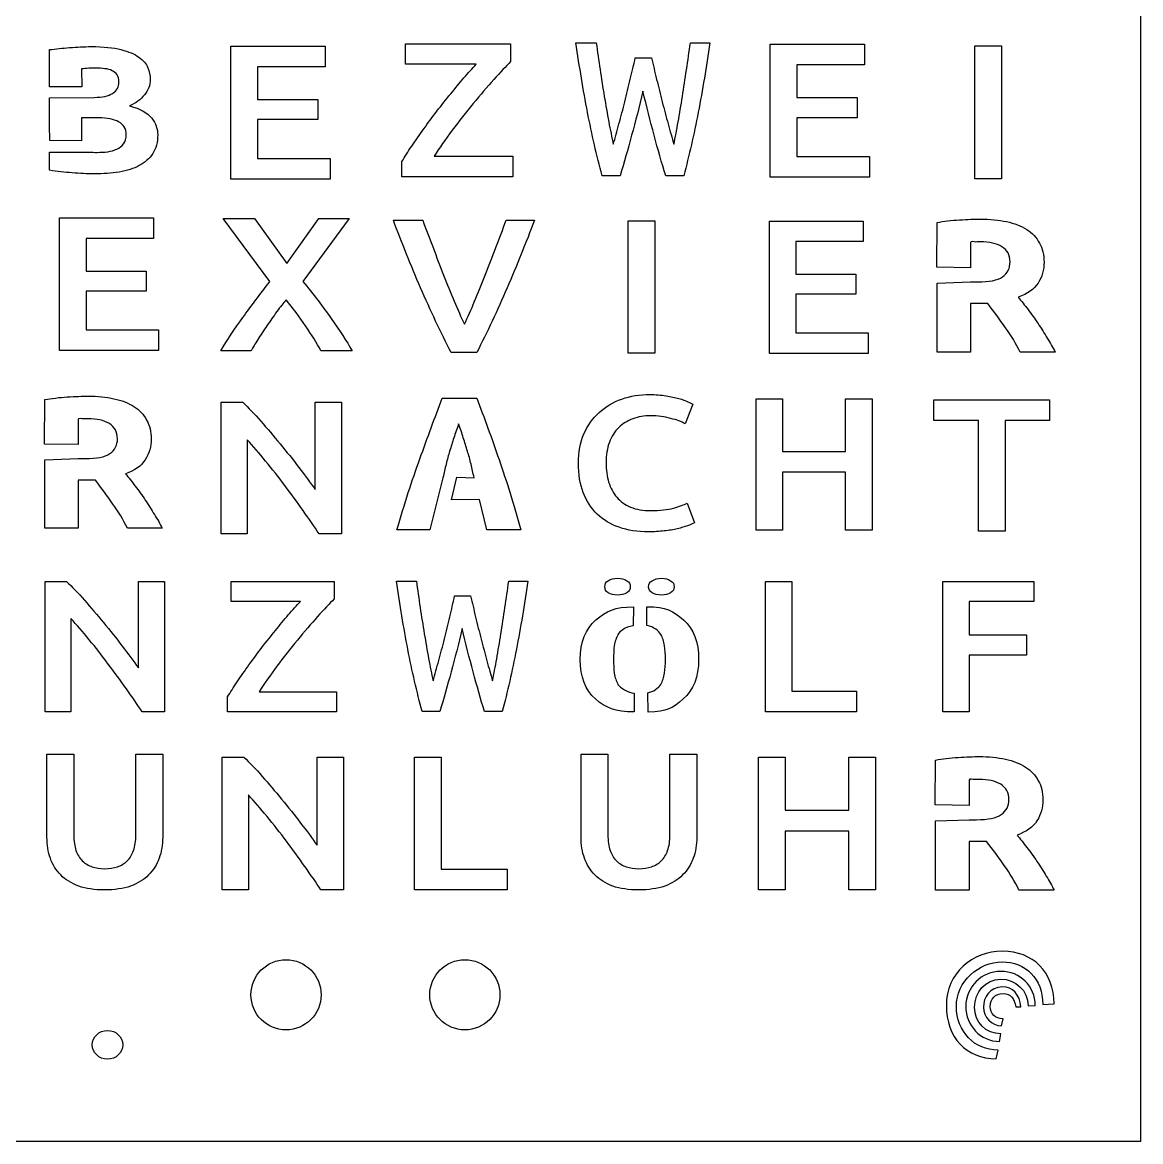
# Model space of a CAD drawing. Extents: x 0 to 384, y 0 to 384.
# Drawn here: x 176.4 to 384.2, y 0 to 207.9 of the extents above; entities that cross this region are included whole.
import ezdxf

# ---------------------------------------------------------------- set-up
doc = ezdxf.new("R2010")
doc.units = 0
doc.layers.add('Ebene_1', color=7, linetype='CONTINUOUS')

msp = doc.modelspace()

# ---------------------------------------------------------------- linework, layer by layer
at = {"layer": 'Ebene_1', "color": 7}
for p, q in [((384.199075, 384.178497), (384.199075, -0.036533)), ((247.61631, 200.097849), (247.61631, 203.911976)), ((247.61631, 203.911976), (267.151618, 203.911976)), ((267.151618, 203.911976), (267.151618, 200.596894)), ((279.276036, 204.092066), (283.054247, 204.092066)), ((300.545964, 204.092066), (304.184241, 204.092066)), ((315.370996, 179.135629), (315.370996, 203.838336)), ((315.370996, 203.838336), (332.897632, 203.838336)), ((332.897632, 203.838336), (332.897632, 200.024209)), ((181.4835, 200.025032), (181.4835, 202.826052)), ((215.153096, 178.767449), (215.153096, 203.470156)), ((215.153096, 203.470156), (232.679732, 203.470156)), ((232.679732, 203.470156), (232.679732, 199.656029)), ((353.414796, 203.543796), (358.377394, 203.543796)), ((353.414796, 178.841089), (353.414796, 203.543796)), ((358.377394, 203.543796), (358.377394, 178.841089)), ((232.679732, 199.656029), (220.115694, 199.656029)), ((220.115694, 199.656029), (220.115694, 193.560555)), ((260.731749, 200.097849), (247.61631, 200.097849)), ((290.302814, 201.311674), (293.325383, 201.311674)), ((332.897632, 200.024209), (320.333594, 200.024209)), ((320.333594, 200.024209), (320.333594, 193.928735)), ((187.43819, 199.246694), (187.47839, 195.92193)), ((187.47839, 195.92193), (181.4785, 195.94433)), ((181.47859, 193.84349), (189.76161, 193.95247)), ((220.115694, 193.560555), (231.301233, 193.560555)), ((231.301233, 193.560555), (231.301233, 189.817724)), ((320.333594, 193.928735), (331.519133, 193.928735)), ((331.519133, 193.928735), (331.519133, 190.185904)), ((187.43728, 190.15274), (187.39708, 185.89145)), ((190.63197, 190.15274), (187.43728, 190.15274)), ((231.301233, 189.817724), (220.115694, 189.817724)), ((220.115694, 189.817724), (220.115694, 182.581576)), ((331.519133, 190.185904), (320.333594, 190.185904)), ((320.333594, 190.185904), (320.333594, 182.949756)), ((181.52379, 185.92155), (181.48359, 188.82111)), ((187.39708, 185.89145), (181.52379, 185.92155)), ((181.4835, 180.41783), (181.4835, 183.77692)), ((252.93338, 183.023396), (267.58486, 183.023396)), ((267.58486, 183.023396), (267.58486, 179.209269)), ((220.115694, 182.581576), (233.624989, 182.581576)), ((233.624989, 182.581576), (233.624989, 178.767449)), ((246.946754, 179.209269), (246.946754, 182.025307)), ((320.333594, 182.949756), (333.842889, 182.949756)), ((333.842889, 182.949756), (333.842889, 179.135629)), ((267.58486, 179.209269), (246.946754, 179.209269)), ((287.50414, 179.389359), (284.14573, 179.389359)), ((299.314547, 179.389359), (295.956137, 179.389359)), ((333.842889, 179.135629), (315.370996, 179.135629)), ((358.377394, 178.841089), (353.414796, 178.841089)), ((233.624989, 178.767449), (215.153096, 178.767449)), ((183.34268, 146.958811), (183.34268, 171.549914)), ((183.34268, 171.549914), (200.790133, 171.549914)), ((200.790133, 171.549914), (200.790133, 167.753018)), ((222.408691, 159.732888), (213.704569, 171.478424)), ((213.704569, 171.478424), (219.585733, 171.478424)), ((219.585733, 171.478424), (225.58452, 163.068478)), ((225.58452, 163.068478), (231.504892, 171.478424)), ((237.150809, 171.478424), (228.56431, 159.768373)), ((231.504892, 171.478424), (237.150809, 171.478424)), ((245.35829, 171.121004), (250.808169, 171.121004)), ((266.295234, 171.121004), (271.588281, 171.121004)), ((288.97278, 171.049524), (293.912958, 171.049524)), ((288.97278, 146.458421), (288.97278, 171.049524)), ((293.912958, 171.049524), (293.912958, 146.458421)), ((315.21728, 146.386931), (315.21728, 170.978034)), ((315.21728, 170.978034), (332.664733, 170.978034)), ((332.664733, 170.978034), (332.664733, 167.181138)), ((346.315508, 162.38705), (346.37449, 170.718951)), ((200.790133, 167.753018), (188.282858, 167.753018)), ((188.282858, 167.753018), (188.282858, 161.685083)), ((332.664733, 167.181138), (320.157458, 167.181138)), ((320.157458, 167.181138), (320.157458, 161.113203)), ((352.581814, 167.006527), (352.581814, 162.299187)), ((352.581814, 162.299187), (346.315508, 162.38705)), ((188.282858, 161.685083), (199.417861, 161.685083)), ((199.417861, 161.685083), (199.417861, 157.959162)), ((320.157458, 161.113203), (331.292461, 161.113203)), ((331.292461, 161.113203), (331.292461, 157.387282)), ((346.37449, 159.456402), (352.581818, 159.662137)), ((346.37449, 146.630892), (346.37449, 159.456402)), ((352.581814, 159.661644), (353.944399, 159.661644)), ((199.417861, 157.959162), (188.282858, 157.959162)), ((188.282858, 157.959162), (188.282858, 150.755707)), ((331.292461, 157.387282), (320.157458, 157.387282)), ((320.157458, 157.387282), (320.157458, 150.183827)), ((355.811647, 155.634298), (352.581818, 155.634298)), ((352.581818, 155.634298), (352.581818, 146.630892)), ((188.282858, 150.755707), (201.731119, 150.755707)), ((201.731119, 150.755707), (201.731119, 146.958811)), ((320.157458, 150.183827), (333.605719, 150.183827)), ((333.605719, 150.183827), (333.605719, 146.386931)), ((201.731119, 146.958811), (183.34268, 146.958811)), ((218.919201, 146.887321), (213.312491, 146.887321)), ((237.699718, 146.887321), (231.896969, 146.887321)), ((260.845355, 146.529901), (256.101216, 146.529901)), ((293.912958, 146.458421), (288.97278, 146.458421)), ((333.605719, 146.386931), (315.21728, 146.386931)), ((352.581818, 146.630892), (346.37449, 146.630892)), ((368.327235, 146.630892), (361.817111, 146.630892)), ((180.550093, 129.548355), (180.608679, 137.82432)), ((213.360986, 112.884188), (213.360986, 137.310196)), ((213.360986, 137.310196), (217.372273, 137.310196)), ((230.847082, 121.096686), (230.847082, 137.310196)), ((230.847082, 137.310196), (235.715149, 137.310196)), ((235.715149, 137.310196), (235.715149, 112.884188)), ((254.43162, 138.06463), (260.83509, 138.06463)), ((312.762686, 113.527908), (312.762686, 137.953916)), ((312.762686, 137.953916), (317.669697, 137.953916)), ((317.669697, 137.953916), (317.669697, 128.190561)), ((329.392002, 137.953916), (334.299014, 137.953916)), ((329.392002, 128.190561), (329.392002, 137.953916)), ((334.299014, 137.953916), (334.299014, 113.527908)), ((345.760268, 133.951088), (345.760268, 137.792986)), ((345.760268, 137.792986), (367.296596, 137.792986)), ((367.296596, 137.792986), (367.296596, 133.951088)), ((301.006244, 136.960959), (299.565296, 133.330542)), ((186.77433, 134.13682), (186.77433, 129.461083)), ((354.055454, 133.951088), (345.760268, 133.951088)), ((354.055454, 113.366978), (354.055454, 133.951088)), ((367.296596, 133.951088), (359.00141, 133.951088)), ((359.00141, 133.951088), (359.00141, 113.366978)), ((186.77433, 129.461083), (180.550093, 129.548355)), ((218.190108, 130.366582), (218.190108, 112.884188)), ((180.608679, 126.637382), (186.774333, 126.841736)), ((186.77433, 126.841246), (188.127766, 126.841246)), ((317.669697, 128.190561), (329.392002, 128.190561)), ((180.608679, 113.897977), (180.608679, 126.637382)), ((189.982479, 122.840938), (186.774333, 122.840938)), ((186.774333, 122.840938), (186.774333, 113.897977)), ((254.57498, 123.30636), (252.13783, 113.63848)), ((256.15636, 119.18366), (257.14378, 123.40388)), ((257.14378, 123.40388), (260.35721, 123.30618)), ((329.392002, 124.348667), (317.669697, 124.348667)), ((317.669697, 124.348667), (317.669697, 113.527908)), ((329.392002, 113.527908), (329.392002, 124.348667)), ((261.36073, 119.28136), (256.15636, 119.18366)), ((262.74655, 113.63848), (261.36073, 119.28136)), ((299.954742, 118.562149), (301.278856, 114.931731)), ((186.774333, 113.897977), (180.608679, 113.897977)), ((202.414042, 113.897977), (195.947624, 113.897977)), ((218.190108, 112.884188), (213.360986, 112.884188)), ((235.715149, 112.884188), (231.548084, 112.884188)), ((252.13783, 113.63848), (246.0211, 113.63848)), ((269.05442, 113.63848), (262.74655, 113.63848)), ((292.750003, 113.239886), (292.750003, 113.239886)), ((317.669697, 113.527908), (312.762686, 113.527908)), ((334.299014, 113.527908), (329.392002, 113.527908)), ((359.00141, 113.366978), (354.055454, 113.366978)), ((180.648723, 79.806576), (180.648723, 104.030179)), ((180.648723, 104.030179), (184.626771, 104.030179)), ((197.989921, 87.951021), (197.989921, 104.030179)), ((197.989921, 104.030179), (202.817649, 104.030179)), ((202.817649, 104.030179), (202.817649, 79.806576)), ((215.211937, 100.290026), (215.211937, 104.030179)), ((215.211937, 104.030179), (234.368361, 104.030179)), ((234.368361, 104.030179), (234.368361, 100.779392)), ((245.931963, 104.070199), (249.636896, 104.070199)), ((266.789364, 104.070199), (270.357077, 104.070199)), ((287.014961, 104.619312), (287.014961, 104.619312)), ((295.159771, 104.616592), (295.158811, 104.619312)), ((296.859941, 104.169352), (296.864941, 104.164352)), ((296.864941, 104.164352), (296.869941, 104.159352)), ((314.510023, 79.806576), (314.510023, 104.030179)), ((314.510023, 104.030179), (319.376373, 104.030179)), ((319.376373, 104.030179), (319.376373, 83.616638)), ((347.451123, 79.806576), (347.451123, 104.030179)), ((347.451123, 104.030179), (364.367481, 104.030179)), ((364.367481, 104.030179), (364.367481, 100.290026)), ((228.073004, 100.290026), (215.211937, 100.290026)), ((256.744879, 101.343732), (259.708825, 101.343732)), ((364.367481, 100.290026), (352.317473, 100.290026)), ((352.317473, 100.290026), (352.317473, 94.103044)), ((289.945326, 99.309438), (289.916018, 95.806707)), ((292.458573, 95.859864), (292.470069, 99.336017)), ((185.437829, 97.144103), (185.437829, 79.806576)), ((352.317473, 94.103044), (363.015718, 94.103044)), ((363.015718, 94.103044), (363.015718, 90.362895)), ((363.015718, 90.362895), (352.317473, 90.362895)), ((352.317473, 90.362895), (352.317473, 79.806576)), ((220.425883, 83.546729), (234.793202, 83.546729)), ((234.793202, 83.546729), (234.793202, 79.806576)), ((290.119622, 83.285349), (290.11677, 79.782618)), ((292.722954, 79.756039), (292.653619, 83.365149)), ((319.376373, 83.616638), (331.426381, 83.616638)), ((331.426381, 83.616638), (331.426381, 79.806576)), ((214.555366, 79.806576), (214.555366, 82.567997)), ((185.437829, 79.806576), (180.648723, 79.806576)), ((202.817649, 79.806576), (198.685114, 79.806576)), ((234.793202, 79.806576), (214.555366, 79.806576)), ((254.000484, 79.846596), (250.70721, 79.846596)), ((265.58183, 79.846596), (262.288556, 79.846596)), ((331.426381, 79.806576), (314.510023, 79.806576)), ((352.317473, 79.806576), (347.451123, 79.806576)), ((180.997013, 56.503914), (180.997013, 71.910964)), ((180.997013, 71.910964), (185.990025, 71.910964)), ((185.990025, 71.910964), (185.990025, 56.930899)), ((197.509337, 56.930899), (197.509337, 71.910964)), ((197.509337, 71.910964), (202.502349, 71.910964)), ((202.502349, 71.910964), (202.502349, 56.503914)), ((213.546388, 46.718835), (213.546388, 71.377234)), ((213.546388, 71.377234), (217.595839, 71.377234)), ((231.198849, 55.009467), (231.198849, 71.377234)), ((231.198849, 71.377234), (236.113231, 71.377234)), ((236.113231, 71.377234), (236.113231, 46.718835)), ((249.299888, 46.718835), (249.299888, 71.377234)), ((249.299888, 71.377234), (254.253585, 71.377234)), ((254.253585, 71.377234), (254.253585, 50.597285)), ((280.237213, 56.503914), (280.237213, 71.910964)), ((280.237213, 71.910964), (285.230225, 71.910964)), ((285.230225, 71.910964), (285.230225, 56.930899)), ((296.749537, 56.930899), (296.749537, 71.910964)), ((296.749537, 71.910964), (301.742549, 71.910964)), ((301.742549, 71.910964), (301.742549, 56.503914)), ((313.199288, 46.718835), (313.199288, 71.377234)), ((313.199288, 71.377234), (318.152985, 71.377234)), ((318.152985, 71.377234), (318.152985, 61.520989)), ((329.986817, 71.377234), (334.940515, 71.377234)), ((329.986817, 61.520989), (329.986817, 71.377234)), ((334.940515, 71.377234), (334.940515, 46.718835)), ((346.055051, 62.502765), (346.114195, 70.857469)), ((352.338505, 67.134885), (352.338505, 62.414663)), ((218.421455, 64.367558), (218.421455, 46.718835)), ((352.338505, 62.414663), (346.055051, 62.502765)), ((318.152985, 61.520989), (329.986817, 61.520989)), ((346.114195, 59.564097), (352.338509, 59.770396)), ((346.114195, 46.703489), (346.114195, 59.564097)), ((352.338505, 59.769901), (353.704818, 59.769901)), ((329.986817, 57.642543), (318.152985, 57.642543)), ((318.152985, 57.642543), (318.152985, 46.718835)), ((329.986817, 46.718835), (329.986817, 57.642543)), ((355.577177, 55.731534), (352.338509, 55.731534)), ((352.338509, 55.731534), (352.338509, 46.703489)), ((254.253585, 50.597285), (266.519883, 50.597285)), ((266.519883, 50.597285), (266.519883, 46.718835)), ((191.690708, 46.718833), (191.690708, 46.718833)), ((218.421455, 46.718835), (213.546388, 46.718835)), ((236.113231, 46.718835), (231.90652, 46.718835)), ((266.519883, 46.718835), (249.299888, 46.718835)), ((290.930908, 46.718833), (290.930908, 46.718833)), ((318.152985, 46.718835), (313.199288, 46.718835)), ((334.940515, 46.718835), (329.986817, 46.718835)), ((352.338509, 46.703489), (346.114195, 46.703489)), ((368.127015, 46.703489), (361.599075, 46.703489)), ((231.93234, 27.23821), (231.93234, 27.23821)), ((265.15942, 27.23821), (265.15942, 27.23821)), ((360.998962, 24.975213), (361.944332, 25.020113)), ((363.283942, 25.165663), (364.632152, 25.254563)), ((366.009112, 25.414453), (368.117432, 25.562793)), ((358.363802, 21.469513), (358.644422, 22.793473)), ((357.994752, 18.554593), (358.212442, 19.996653)), ((195.07468, 17.94731), (195.07468, 17.94731)), ((357.362432, 15.320863), (357.702862, 16.976363)), ((384.199075, -0.036533), (-0.038415, -0.036533))]:
    msp.add_line(p, q, dxfattribs=at)
for points in [[(281.431016, 191.188201), (280.647387, 195.32314), (279.92906, 199.624428), (279.276036, 204.092066)], [(283.054247, 204.092066), (283.278141, 202.476112), (283.511364, 200.824512), (283.753916, 199.137265)], [(299.818308, 199.101619), (300.079518, 200.788866), (300.32207, 202.452348), (300.545964, 204.092066)], [(304.184241, 204.092066), (303.531216, 199.624428), (302.803561, 195.32314), (302.001274, 191.188201)], [(181.4835, 202.826052), (182.61292, 202.975143), (183.85531, 203.099449), (185.21065, 203.198912)], [(185.21065, 203.198912), (186.56596, 203.32319), (187.90515, 203.385318), (189.22821, 203.385318)], [(189.22821, 203.385318), (191.4871, 203.385318), (193.32647, 203.198912), (194.74632, 202.826052)], [(194.74632, 202.826052), (196.1662, 202.478106), (197.2795, 202.005783), (198.08626, 201.409237)], [(181.4785, 195.94433), (181.4907, 197.869054), (181.47942, 198.433171), (181.4835, 200.025032)], [(198.08626, 201.409237), (198.89298, 200.837582), (199.44156, 200.19124), (199.732, 199.470434)], [(258.447378, 197.56698), (259.261349, 198.517541), (260.022806, 199.361164), (260.731749, 200.097849)], [(267.151618, 200.596894), (266.285132, 199.741388), (265.234847, 198.624479), (264.000762, 197.246165)], [(289.379252, 197.319317), (289.715093, 198.697631), (290.022947, 200.028417), (290.302814, 201.311674)], [(293.325383, 201.311674), (293.623908, 200.028417), (293.941091, 198.685749), (294.276932, 197.283671)], [(188.74512, 199.358666), (188.26106, 199.333426), (187.82542, 199.296126), (187.43819, 199.246694)], [(190.14884, 199.395976), (189.69706, 199.395976), (189.22916, 199.384096), (188.74512, 199.358666)], [(191.74619, 199.284216), (191.22988, 199.358826), (190.69744, 199.395976), (190.14884, 199.395976)], [(193.10152, 198.911374), (192.71428, 199.110187), (192.26251, 199.234539), (191.74619, 199.284216)], [(194.0212, 198.128391), (193.79524, 198.476351), (193.48875, 198.737346), (193.10152, 198.911374)], [(194.36004, 196.82343), (194.36004, 197.370307), (194.24706, 197.805224), (194.0212, 198.128391)], [(199.732, 199.470434), (200.02243, 198.74963), (200.16765, 198.028734), (200.16765, 197.307927)], [(256.005465, 194.608358), (256.845693, 195.653975), (257.659664, 196.640182), (258.447378, 197.56698)], [(283.753916, 199.137265), (284.015125, 197.450019), (284.276335, 195.786537), (284.537545, 194.146819)], [(299.062666, 194.111173), (299.323876, 195.750891), (299.575756, 197.414373), (299.818308, 199.101619)], [(193.19834, 194.69818), (193.9728, 195.22017), (194.36004, 195.92859), (194.36004, 196.82343)], [(200.16765, 197.307927), (200.16765, 196.21426), (199.81266, 195.24486), (199.10275, 194.3997)], [(264.000762, 197.246165), (262.766676, 195.891615), (261.493205, 194.406363), (260.180349, 192.790409)], [(288.371729, 193.148729), (288.726228, 194.550807), (289.062069, 195.941003), (289.379252, 197.319317)], [(294.276932, 197.283671), (294.612773, 195.905357), (294.957943, 194.515161), (295.312442, 193.113083)], [(181.48359, 188.82111), (181.42689, 190.7343), (181.46409, 191.91873), (181.47859, 193.84349)], [(189.76161, 193.95247), (191.27808, 193.97237), (192.42384, 194.20109), (193.19834, 194.69818)], [(199.10275, 194.3997), (198.42507, 193.55454), (197.50539, 192.88342), (196.34368, 192.38632)], [(253.445394, 191.400218), (254.311879, 192.517124), (255.165236, 193.586504), (256.005465, 194.608358)], [(284.537545, 194.146819), (284.817412, 192.530868), (285.097279, 190.962443), (285.377147, 189.441545)], [(291.730138, 195.109262), (291.039799, 192.233817), (290.34013, 189.500955), (289.631132, 186.910675)], [(295.956137, 179.389359), (294.500826, 184.189694), (293.09216, 189.429661), (291.730138, 195.109262)], [(298.279037, 189.405899), (298.540247, 190.926797), (298.801456, 192.495221), (299.062666, 194.111173)], [(196.34368, 192.38632), (198.37666, 191.81464), (199.74814, 191.04406), (200.45808, 190.07464)], [(251.003481, 188.085135), (251.791195, 189.178281), (252.605166, 190.283308), (253.445394, 191.400218)], [(260.180349, 192.790409), (258.867492, 191.198222), (257.567764, 189.546623), (256.281164, 187.835613)], [(287.280246, 189.049438), (287.653402, 190.403988), (288.01723, 191.770418), (288.371729, 193.148729)], [(295.312442, 193.113083), (295.685599, 191.734772), (296.049426, 190.368342), (296.403925, 189.013792)], [(194.31072, 189.40703), (193.40718, 189.90415), (192.18092, 190.15274), (190.63197, 190.15274)], [(195.71446, 187.02079), (195.71446, 188.13936), (195.24655, 188.93473), (194.31072, 189.40703)], [(200.45808, 190.07464), (201.20028, 189.10522), (201.57139, 188.08614), (201.57139, 187.01728)], [(284.14573, 179.389359), (283.138207, 183.144076), (282.233302, 187.077024), (281.431016, 191.188201)], [(285.377147, 189.441545), (285.657014, 187.920647), (285.936882, 186.518569), (286.216749, 185.235311)], [(297.467421, 185.235311), (297.747289, 186.518569), (298.017827, 187.908765), (298.279037, 189.405899)], [(302.001274, 191.188201), (301.198988, 187.077024), (300.303412, 183.144076), (299.314547, 179.389359)], [(248.758496, 184.876991), (249.467438, 185.922608), (250.215767, 186.99199), (251.003481, 188.085135)], [(256.281164, 187.835613), (255.020822, 186.148367), (253.904894, 184.544294), (252.93338, 183.023396)], [(286.216749, 185.235311), (286.571248, 186.447277), (286.925747, 187.718653), (287.280246, 189.049438)], [(296.403925, 189.013792), (296.777082, 187.683006), (297.13158, 186.423513), (297.467421, 185.235311)], [(193.9719, 184.33628), (194.48822, 184.58488), (194.9077, 184.92045), (195.23043, 185.34298)], [(195.23043, 185.34298), (195.55312, 185.7904), (195.71446, 186.34968), (195.71446, 187.02079)], [(201.57139, 187.01728), (201.57139, 185.62533), (201.26481, 184.45702), (200.65168, 183.5125)], [(289.631132, 186.910675), (288.922135, 184.320396), (288.213137, 181.813291), (287.50414, 179.389359)], [(181.4835, 183.77692), (188.79261, 183.77692), (188.30855, 183.79842), (188.79261, 183.77692)], [(188.79261, 183.77692), (189.30892, 183.75172), (189.8091, 183.73962), (190.29316, 183.73962)], [(190.29316, 183.73962), (190.97081, 183.73962), (191.63234, 183.77692), (192.27774, 183.85158)], [(192.27774, 183.85158), (192.92313, 183.95108), (193.48785, 184.11258), (193.9719, 184.33628)], [(200.65168, 183.5125), (200.03857, 182.59277), (199.19956, 181.84706), (198.13467, 181.27538)], [(246.946754, 182.025307), (247.471896, 182.904576), (248.07581, 183.855138), (248.758496, 184.876991)], [(198.13467, 181.27538), (197.10203, 180.72851), (195.85962, 180.33086), (194.4075, 180.08227)], [(185.69468, 179.93312), (184.27482, 180.03262), (182.87109, 180.19412), (181.4835, 180.41783)], [(189.80908, 179.74671), (188.48601, 179.74671), (187.11456, 179.80931), (185.69468, 179.93312)], [(194.4075, 180.08227), (192.98762, 179.85855), (191.45482, 179.74671), (189.80908, 179.74671)], [(250.416091, 158.559317), (248.612534, 162.746545), (246.926601, 166.933773), (245.35829, 171.121004)], [(250.808169, 171.121004), (251.435493, 169.465037), (252.075887, 167.773585), (252.729349, 166.046648)], [(264.413261, 166.046648), (265.066724, 167.773585), (265.694048, 169.465037), (266.295234, 171.121004)], [(271.588281, 171.121004), (269.993832, 166.933773), (268.29483, 162.746545), (266.491273, 158.559317)], [(346.37449, 170.718951), (346.980083, 170.824287), (347.636142, 170.916394), (348.342667, 170.995372)], [(348.342667, 170.995372), (349.082837, 171.101004), (349.823005, 171.16616), (350.563175, 171.192815)], [(350.563175, 171.192815), (351.303345, 171.245137), (352.00987, 171.284626), (352.68275, 171.311281)], [(352.68275, 171.311281), (353.355631, 171.337935), (353.944402, 171.350769), (354.449063, 171.350769)], [(354.449063, 171.350769), (356.232198, 171.350769), (357.847112, 171.192815), (359.293807, 170.876906)], [(359.293807, 170.876906), (360.740502, 170.560997), (361.985331, 170.074003), (363.028297, 169.415827)], [(363.028297, 169.415827), (364.071263, 168.75765), (364.861897, 167.915259), (365.400202, 166.888555)], [(353.591136, 167.085505), (353.254695, 167.085505), (352.581814, 167.290056), (352.581814, 167.006527)], [(354.449059, 167.124993), (354.213551, 167.124993), (353.927577, 167.112159), (353.591136, 167.085505)], [(358.43588, 166.216755), (357.426558, 166.822214), (356.097618, 167.124993), (354.449059, 167.124993)], [(365.400202, 166.888555), (365.972151, 165.88821), (366.258126, 164.703551), (366.258126, 163.334579)], [(252.729349, 166.046648), (253.382812, 164.319712), (254.036274, 162.616431), (254.689737, 160.936808)], [(262.413666, 160.936808), (263.093267, 162.616431), (263.759799, 164.319712), (264.413261, 166.046648)], [(359.949862, 163.373574), (359.949862, 164.663569), (359.445201, 165.611296), (358.43588, 166.216755)], [(358.536812, 160.609371), (359.478846, 161.267547), (359.949862, 162.188915), (359.949862, 163.373574)], [(366.258126, 163.334579), (366.258126, 161.912989), (365.888042, 160.622994), (365.147872, 159.464694)], [(254.689737, 160.936808), (255.3432, 159.280844), (255.996662, 157.672192), (256.650125, 156.110852)], [(260.453278, 156.075367), (261.10674, 157.636707), (261.760203, 159.257188), (262.413666, 160.936808)], [(353.944399, 159.661644), (356.063974, 159.661644), (357.594778, 159.977553), (358.536812, 160.609371)], [(217.390098, 153.061712), (218.93227, 155.190812), (220.605135, 157.414537), (222.408691, 159.732888)], [(228.56431, 159.768373), (230.550836, 157.331739), (232.302116, 155.025215), (233.818149, 152.848802)], [(256.101216, 146.529901), (254.140829, 150.362282), (252.245787, 154.372087), (250.416091, 158.559317)], [(266.491273, 158.559317), (264.687716, 154.372087), (262.805743, 150.362282), (260.845355, 146.529901)], [(365.147872, 159.464694), (364.407702, 158.306394), (363.179695, 157.424416), (361.463848, 156.818957)], [(225.427689, 156.361817), (224.904919, 155.746744), (224.329872, 155.013387), (223.702547, 154.161747)], [(229.034803, 151.500372), (227.884708, 153.179995), (226.682337, 154.800477), (225.427689, 156.361817)], [(256.650125, 156.110852), (257.303588, 154.549512), (257.943981, 153.118284), (258.571305, 151.817167)], [(258.571305, 151.817167), (259.172491, 153.118284), (259.799815, 154.537684), (260.453278, 156.075367)], [(361.463848, 156.818957), (362.035797, 156.13452), (362.64139, 155.371007), (363.280627, 154.528616)], [(223.702547, 154.161747), (223.101362, 153.310107), (222.487107, 152.43481), (221.859783, 151.535857)], [(359.091942, 151.172084), (358.082621, 152.646293), (356.989189, 154.13373), (355.811647, 155.634298)], [(363.280627, 154.528616), (363.919865, 153.712485), (364.542279, 152.843736), (365.147872, 151.922367)], [(213.312491, 146.887321), (214.488724, 148.898138), (215.847926, 150.956268), (217.390098, 153.061712)], [(233.818149, 152.848802), (235.360321, 150.672388), (236.654177, 148.685228), (237.699718, 146.887321)], [(365.147872, 151.922367), (365.753465, 151.027259), (366.325414, 150.119021), (366.863719, 149.197653)], [(221.859783, 151.535857), (221.258597, 150.66056), (220.696619, 149.80892), (220.173849, 148.980937)], [(231.896969, 146.887321), (231.138952, 148.283065), (230.184897, 149.820748), (229.034803, 151.500372)], [(361.817111, 146.630892), (361.043298, 148.210437), (360.134909, 149.724135), (359.091942, 151.172084)], [(220.173849, 148.980937), (219.651079, 148.152953), (219.232863, 147.455082), (218.919201, 146.887321)], [(366.863719, 149.197653), (367.435667, 148.302544), (367.923506, 147.447023), (368.327235, 146.630892)], [(180.608679, 137.82432), (181.210206, 137.928949), (181.861861, 138.020438), (182.563643, 138.098885)], [(182.563643, 138.098885), (183.298843, 138.203808), (184.034042, 138.268527), (184.769243, 138.295002)], [(184.769243, 138.295002), (185.504443, 138.346974), (186.206225, 138.386197), (186.874588, 138.412673)], [(186.874588, 138.412673), (187.542951, 138.439149), (188.12777, 138.451896), (188.629042, 138.451896)], [(188.629042, 138.451896), (190.400206, 138.451896), (192.004278, 138.295002), (193.441261, 137.981214)], [(193.441261, 137.981214), (194.878243, 137.667426), (196.114715, 137.183702), (197.150679, 136.529944)], [(217.372273, 137.310196), (218.410794, 136.323287), (219.527204, 135.148394), (220.721503, 133.785519)], [(250.27416, 126.7789), (251.70778, 130.75126), (253.09358, 134.51317), (254.43162, 138.06463)], [(260.83509, 138.06463), (262.23681, 134.48687), (263.62265, 130.6855), (264.99255, 126.6605)], [(283.598037, 135.410101), (284.792336, 136.5145), (286.194339, 137.348674), (287.804047, 137.912622)], [(287.804047, 137.912622), (289.413754, 138.476571), (291.140295, 138.758545), (292.98367, 138.758545)], [(292.98367, 138.758545), (294.10008, 138.758545), (295.112638, 138.676302), (296.021344, 138.511817)], [(296.021344, 138.511817), (296.93005, 138.37083), (297.721922, 138.206345), (298.39696, 138.018362)], [(298.39696, 138.018362), (299.071999, 137.83038), (299.630204, 137.630648), (300.071575, 137.419167)], [(300.071575, 137.419167), (300.512947, 137.207687), (300.824503, 137.054951), (301.006244, 136.960959)], [(197.150679, 136.529944), (198.186643, 135.876186), (198.971969, 135.039451), (199.50666, 134.019639)], [(280.755086, 131.427216), (281.456087, 133.001572), (282.403738, 134.3292), (283.598037, 135.410101)], [(187.776875, 134.215267), (187.442693, 134.215267), (186.77433, 134.418444), (186.77433, 134.13682)], [(188.629039, 134.25449), (188.395111, 134.25449), (188.111057, 134.241743), (187.776875, 134.215267)], [(192.589093, 133.352349), (191.586548, 133.953744), (190.26653, 134.25449), (188.629039, 134.25449)], [(194.092911, 130.528256), (194.092911, 131.809591), (193.591639, 132.750955), (192.589093, 133.352349)], [(199.50666, 134.019639), (200.074769, 133.02601), (200.358824, 131.849304), (200.358824, 130.489523)], [(220.721503, 133.785519), (221.915802, 132.446142), (223.110101, 131.04802), (224.3044, 129.591153)], [(257.48998, 133.32919), (257.17139, 132.40844), (256.86875, 131.52716), (256.58203, 130.68533)], [(258.35016, 130.68533), (258.09528, 131.52716), (257.80856, 132.40844), (257.48998, 133.32919)], [(289.868107, 134.246958), (288.855549, 133.89449), (287.972806, 133.35404), (287.219879, 132.625606)], [(293.139448, 134.810906), (291.971112, 134.810906), (290.880665, 134.622923), (289.868107, 134.246958)], [(296.878123, 134.317451), (295.73575, 134.646421), (294.489525, 134.810906), (293.139448, 134.810906)], [(299.565296, 133.330542), (298.942184, 133.68301), (298.04646, 134.011979), (296.878123, 134.317451)], [(279.742528, 125.999218), (279.742528, 128.043527), (280.080047, 129.85286), (280.755086, 131.427216)], [(287.219879, 132.625606), (286.492914, 131.897173), (285.921727, 130.980757), (285.506319, 129.876358)], [(192.689348, 127.78261), (193.625057, 128.436368), (194.092911, 129.351551), (194.092911, 130.528256)], [(200.358824, 130.489523), (200.358824, 129.077477), (199.991225, 127.796143), (199.256024, 126.645619)], [(221.617227, 126.383697), (220.422928, 127.864061), (219.280555, 129.19169), (218.190108, 130.366582)], [(224.3044, 129.591153), (225.524662, 128.134287), (226.692998, 126.665673), (227.809408, 125.185311)], [(256.58203, 130.68533), (256.32717, 129.86981), (256.07232, 129.05428), (255.81744, 128.23876)], [(259.11475, 128.23876), (258.89167, 129.05428), (258.63685, 129.86981), (258.35016, 130.68533)], [(285.506319, 129.876358), (285.090911, 128.771959), (284.883206, 127.491328), (284.883206, 126.034464)], [(188.127766, 126.841246), (190.233111, 126.841246), (191.753638, 127.155034), (192.689348, 127.78261)], [(255.81744, 128.23876), (255.59436, 127.44954), (255.37141, 126.64719), (255.1484, 125.83167)], [(259.78375, 125.83167), (259.59265, 126.64719), (259.36963, 127.44954), (259.11475, 128.23876)], [(199.256024, 126.645619), (198.520824, 125.495095), (197.301061, 124.619038), (195.596733, 124.017643)], [(225.200125, 121.836868), (224.031788, 123.411224), (222.837489, 124.926833), (221.617227, 126.383697)], [(227.809408, 125.185311), (228.951781, 123.728445), (229.964339, 122.365569), (230.847082, 121.096686)], [(246.0211, 113.63848), (247.42284, 118.45269), (248.84054, 122.83282), (250.27416, 126.7789)], [(255.1484, 125.83167), (254.9573, 125.01615), (254.76612, 124.17431), (254.57498, 123.30618)], [(260.35721, 123.30618), (260.1661, 124.17431), (259.97491, 125.01615), (259.78375, 125.83167)], [(264.99255, 126.6605), (266.39428, 122.66181), (267.74826, 118.32114), (269.05442, 113.63848)], [(280.638252, 120.571215), (280.041102, 122.145571), (279.742528, 123.954905), (279.742528, 125.999218)], [(284.883206, 126.034464), (284.883206, 124.742083), (285.038985, 123.555441), (285.350541, 122.47454)], [(193.240751, 118.408681), (192.238206, 119.872993), (191.152115, 121.350445), (189.982479, 122.840938)], [(195.596733, 124.017643), (196.164842, 123.337802), (196.766369, 122.579415), (197.401315, 121.74268)], [(197.401315, 121.74268), (198.036261, 120.932028), (198.654497, 120.06911), (199.256024, 119.153928)], [(228.588299, 117.184294), (227.497852, 118.735152), (226.368461, 120.28601), (225.200125, 121.836868)], [(285.350541, 122.47454), (285.68806, 121.393639), (286.194339, 120.453726), (286.869378, 119.654799)], [(199.256024, 119.153928), (199.857551, 118.264829), (200.42566, 117.362688), (200.960351, 116.447505)], [(283.208591, 116.553083), (282.092181, 117.657482), (281.235402, 118.996859), (280.638252, 120.571215)], [(286.869378, 119.654799), (287.544416, 118.87937), (288.401196, 118.268426), (289.439717, 117.821967)], [(297.423347, 117.645733), (298.513794, 117.974703), (299.357592, 118.280175), (299.954742, 118.562149)], [(195.947624, 113.897977), (195.179006, 115.466917), (194.276716, 116.970453), (193.240751, 118.408681)], [(200.960351, 116.447505), (201.52846, 115.558406), (202.013024, 114.708629), (202.414042, 113.897977)], [(231.548084, 112.884188), (230.665341, 114.223565), (229.678746, 115.656934), (228.588299, 117.184294)], [(287.297768, 114.085809), (285.68806, 114.649757), (284.325001, 115.472182), (283.208591, 116.553083)], [(289.439717, 117.821967), (290.478238, 117.399005), (291.724463, 117.187525), (293.178393, 117.187525)], [(293.178393, 117.187525), (294.917915, 117.187525), (296.3329, 117.340261), (297.423347, 117.645733)], [(299.993686, 114.367783), (299.474426, 114.1798), (298.851313, 113.991817), (298.124349, 113.803835)], [(301.278856, 114.931731), (300.9673, 114.743748), (300.53891, 114.555766), (299.993686, 114.367783)], [(292.750003, 113.239886), (290.724887, 113.239886), (288.907475, 113.52186), (287.297768, 114.085809)], [(295.670843, 113.41612), (294.762137, 113.298631), (293.788524, 113.239886), (292.750003, 113.239886)], [(298.124349, 113.803835), (297.397384, 113.63935), (296.579549, 113.510111), (295.670843, 113.41612)], [(184.626771, 104.030179), (185.656686, 103.051447), (186.763845, 101.886291), (187.948247, 100.534709)], [(248.045147, 91.416602), (247.276716, 95.471344), (246.572321, 99.68921), (245.931963, 104.070199)], [(249.636896, 104.070199), (249.856447, 102.485586), (250.085147, 100.866018), (250.322994, 99.211496)], [(266.075821, 99.176541), (266.331965, 100.831063), (266.569812, 102.462283), (266.789364, 104.070199)], [(270.357077, 104.070199), (269.716719, 99.68921), (269.003176, 95.471344), (268.216449, 91.416602)], [(284.646221, 103.044362), (284.646221, 103.556692), (284.831121, 103.882832), (285.269581, 104.165692)], [(285.269581, 104.165692), (285.763251, 104.465472), (286.331201, 104.619312), (287.014961, 104.619312)], [(287.014961, 104.619312), (287.671921, 104.619312), (288.226031, 104.466372), (288.724161, 104.162072)], [(288.724161, 104.162072), (289.193641, 103.875202), (289.383711, 103.553272), (289.383711, 103.044362)], [(292.791021, 103.041642), (292.791021, 103.552662), (292.978401, 103.876982), (293.414361, 104.159352)], [(293.414361, 104.159352), (293.909011, 104.460772), (294.474111, 104.616592), (295.159771, 104.616592)], [(295.158811, 104.619312), (295.845891, 104.619312), (296.395861, 104.467212), (296.859941, 104.169352)], [(296.869941, 104.159352), (297.339401, 103.872482), (297.533521, 103.550552), (297.533521, 103.041642)], [(285.269581, 101.926642), (284.833661, 102.209002), (284.646221, 102.533352), (284.646221, 103.044362)], [(287.014961, 101.498432), (286.329871, 101.498432), (285.762271, 101.645632), (285.269581, 101.926642)], [(288.728171, 101.930272), (288.230471, 101.643802), (287.674931, 101.498432), (287.014961, 101.498432)], [(289.383711, 103.044362), (289.383711, 102.538692), (289.191171, 102.215782), (288.728171, 101.930272)], [(293.414361, 101.923922), (292.978441, 102.206282), (292.791021, 102.530642), (292.791021, 103.041642)], [(295.159771, 101.495722), (294.474661, 101.495722), (293.907041, 101.642912), (293.414361, 101.923922)], [(296.868951, 101.923922), (296.405331, 101.643812), (295.849631, 101.495722), (295.159771, 101.495722)], [(296.873951, 101.923922), (296.873051, 101.923302), (296.871951, 101.924532), (296.868951, 101.923922)], [(297.533521, 103.041642), (297.533521, 102.534692), (297.339501, 102.209982), (296.873951, 101.923922)], [(187.948247, 100.534709), (189.13265, 99.20643), (190.317053, 97.819894), (191.501455, 96.3751)], [(225.832939, 97.808242), (226.631123, 98.740368), (227.377812, 99.567629), (228.073004, 100.290026)], [(234.368361, 100.779392), (233.518681, 99.940479), (232.488766, 98.845232), (231.278616, 97.49365)], [(255.839228, 97.428806), (256.168556, 98.780388), (256.470439, 100.085363), (256.744879, 101.343732)], [(259.708825, 101.343732), (260.001561, 100.085363), (260.312592, 98.768736), (260.641919, 97.393851)], [(223.438386, 94.907002), (224.262318, 95.93234), (225.060502, 96.89942), (225.832939, 97.808242)], [(250.322994, 99.211496), (250.579138, 97.556973), (250.835282, 95.925754), (251.091425, 94.317838)], [(265.334835, 94.282883), (265.590978, 95.890799), (265.837974, 97.522018), (266.075821, 99.176541)], [(283.003542, 96.870496), (284.941902, 98.531939), (286.495704, 99.309438), (289.945326, 99.309438)], [(292.470069, 99.336017), (296.051106, 99.336017), (297.393436, 98.531939), (299.266088, 96.870496)], [(188.836549, 93.194222), (187.652147, 94.662319), (186.51924, 95.978946), (185.437829, 97.144103)], [(191.501455, 96.3751), (192.711606, 94.930305), (193.87026, 93.473861), (194.977419, 92.005766)], [(231.278616, 97.49365), (230.068465, 96.165371), (228.819693, 94.708926), (227.532299, 93.124312)], [(254.851246, 93.339106), (255.198869, 94.713991), (255.528197, 96.077224), (255.839228, 97.428806)], [(260.641919, 97.393851), (260.971247, 96.042269), (261.309722, 94.679036), (261.657346, 93.304151)], [(280.096003, 89.546028), (280.096003, 92.787873), (281.065183, 95.229297), (283.003542, 96.870496)], [(289.916018, 95.806707), (288.314495, 95.541968), (287.455203, 94.773415), (287.093814, 94.165573)], [(295.027891, 94.196005), (294.699354, 94.783537), (293.734326, 95.59519), (292.458573, 95.859864)], [(299.266088, 96.870496), (301.13874, 95.229297), (302.075067, 92.787873), (302.075067, 89.546028)], [(220.927967, 91.761083), (221.777647, 92.856328), (222.614453, 93.904967), (223.438386, 94.907002)], [(251.091425, 94.317838), (251.365865, 92.733227), (251.640304, 91.195222), (251.914744, 89.703821)], [(258.14452, 95.261614), (257.467569, 92.441938), (256.781471, 89.762079), (256.086224, 87.222038)], [(262.288556, 79.846596), (260.861471, 84.553829), (259.480126, 89.692168), (258.14452, 95.261614)], [(264.566404, 89.668867), (264.822548, 91.160267), (265.078691, 92.698273), (265.334835, 94.282883)], [(287.093814, 94.165573), (286.765278, 93.578041), (286.535304, 92.889158), (286.403889, 92.098924)], [(295.717815, 92.098924), (295.619259, 92.909402), (295.38928, 93.608407), (295.027891, 94.196005)], [(192.389757, 88.68507), (191.231102, 90.24638), (190.0467, 91.74943), (188.836549, 93.194222)], [(194.977419, 92.005766), (196.110326, 90.560972), (197.114493, 89.20939), (197.989921, 87.951021)], [(218.533414, 88.510296), (219.305851, 89.58224), (220.104035, 90.665836), (220.927967, 91.761083)], [(227.532299, 93.124312), (226.244905, 91.563005), (224.970385, 89.943439), (223.708738, 88.265613)], [(253.780932, 89.31932), (254.146851, 90.647598), (254.503623, 91.987527), (254.851246, 93.339106)], [(261.657346, 93.304151), (262.023265, 91.952572), (262.380036, 90.612644), (262.72766, 89.284365)], [(286.403889, 92.098924), (286.305333, 91.308756), (286.256048, 90.457791), (286.256048, 89.546028)], [(295.914937, 89.546028), (295.914937, 90.457791), (295.849237, 91.308756), (295.717815, 92.098924)], [(250.70721, 79.846596), (249.719228, 83.528491), (248.831873, 87.38516), (248.045147, 91.416602)], [(251.914744, 89.703821), (252.189183, 88.212421), (252.463623, 86.837536), (252.738062, 85.579167)], [(263.77053, 85.579167), (264.044969, 86.837536), (264.310261, 88.200769), (264.566404, 89.668867)], [(268.216449, 91.416602), (267.429723, 87.38516), (266.551516, 83.528491), (265.58183, 79.846596)], [(282.904981, 82.191194), (281.032329, 83.852637), (280.096003, 86.304183), (280.096003, 89.546028)], [(286.256048, 89.546028), (286.256048, 88.634265), (286.305332, 87.773178), (286.403889, 86.9627)], [(295.717815, 86.993066), (295.84923, 87.7833), (295.914937, 88.634265), (295.914937, 89.546028)], [(302.075067, 89.546028), (302.075067, 86.304183), (301.122313, 83.852637), (299.216807, 82.191194)], [(195.749856, 84.071049), (194.668445, 85.609056), (193.548412, 87.147063), (192.389757, 88.68507)], [(216.33197, 85.364373), (217.027163, 86.389711), (217.760978, 87.438352), (218.533414, 88.510296)], [(223.708738, 88.265613), (222.47284, 86.611091), (221.378555, 85.038129), (220.425883, 83.546729)], [(252.738062, 85.579167), (253.085685, 86.767627), (253.433309, 88.014344), (253.780932, 89.31932)], [(262.72766, 89.284365), (263.093579, 87.97939), (263.441202, 86.744323), (263.77053, 85.579167)], [(214.555366, 82.567997), (215.070324, 83.430213), (215.662525, 84.362339), (216.33197, 85.364373)], [(256.086224, 87.222038), (255.390977, 84.681996), (254.69573, 82.223516), (254.000484, 79.846596)], [(286.403889, 86.9627), (286.535304, 86.172532), (286.765278, 85.483584), (287.093814, 84.896051)], [(295.027891, 84.896051), (295.38928, 85.503893), (295.619254, 86.202898), (295.717815, 86.993066)], [(198.685114, 79.806576), (197.809686, 81.134855), (196.831267, 82.556346), (195.749856, 84.071049)], [(287.093814, 84.896051), (287.455203, 84.308518), (289.006754, 83.363974), (290.119622, 83.285349)], [(292.653619, 83.365149), (293.636457, 83.443709), (294.699354, 84.308518), (295.027891, 84.896051)], [(290.11677, 79.782618), (286.535733, 79.782618), (284.810488, 80.549995), (282.904981, 82.191194)], [(299.216807, 82.191194), (297.311301, 80.549995), (296.205431, 79.756039), (292.722954, 79.756039)], [(217.595839, 71.377234), (218.644241, 70.380935), (219.771272, 69.194864), (220.976934, 67.819023)], [(346.114195, 70.857469), (346.721445, 70.963093), (347.379299, 71.055452), (348.087758, 71.134645)], [(348.087758, 71.134645), (348.829953, 71.240566), (349.572147, 71.305901), (350.314342, 71.332629)], [(350.314342, 71.332629), (351.056537, 71.385094), (351.764996, 71.424691), (352.439718, 71.451419)], [(352.439718, 71.451419), (353.11444, 71.478147), (353.704822, 71.491016), (354.210864, 71.491016)], [(354.210864, 71.491016), (355.998878, 71.491016), (357.618212, 71.332629), (359.068866, 71.015855)], [(359.068866, 71.015855), (360.519519, 70.699082), (361.767755, 70.210756), (362.813575, 69.550778)], [(362.813575, 69.550778), (363.859396, 68.8908), (364.652194, 68.046104), (365.191972, 67.01659)], [(220.976934, 67.819023), (222.182596, 66.466903), (223.388257, 65.055479), (224.593919, 63.584751)], [(353.350589, 67.214078), (353.013228, 67.214078), (352.338505, 67.419189), (352.338505, 67.134885)], [(354.21086, 67.253675), (353.974707, 67.253675), (353.687951, 67.240806), (353.350589, 67.214078)], [(358.208591, 66.342951), (357.196507, 66.950067), (355.863931, 67.253675), (354.21086, 67.253675)], [(365.191972, 67.01659), (365.765486, 66.013507), (366.052243, 64.825606), (366.052243, 63.452888)], [(359.726716, 63.49199), (359.726716, 64.785514), (359.220674, 65.735835), (358.208591, 66.342951)], [(221.88118, 60.346779), (220.675519, 61.841228), (219.522277, 63.181487), (218.421455, 64.367558)], [(224.593919, 63.584751), (225.825791, 62.114024), (227.005243, 60.631438), (228.132274, 59.136992)], [(358.309799, 60.720221), (359.254411, 61.380199), (359.726716, 62.304089), (359.726716, 63.49199)], [(366.052243, 63.452888), (366.052243, 62.027407), (365.681146, 60.733882), (364.938951, 59.572412)], [(225.498166, 55.756691), (224.318714, 57.346025), (223.113052, 58.876055), (221.88118, 60.346779)], [(353.704818, 59.769901), (355.830194, 59.769901), (357.365187, 60.086674), (358.309799, 60.720221)], [(228.132274, 59.136992), (229.285516, 57.666265), (230.307707, 56.290423), (231.198849, 55.009467)], [(364.938951, 59.572412), (364.196756, 58.410943), (362.965388, 57.526551), (361.244846, 56.919434)], [(181.626054, 52.589881), (181.206693, 53.775952), (180.997013, 55.080629), (180.997013, 56.503914)], [(185.990025, 56.930899), (185.990025, 55.815993), (186.121075, 54.855276), (186.383176, 54.048748)], [(197.076871, 54.048748), (197.365182, 54.855276), (197.509337, 55.815993), (197.509337, 56.930899)], [(202.502349, 56.503914), (202.502349, 55.080629), (202.279564, 53.775952), (201.833993, 52.589881)], [(280.866254, 52.589881), (280.446893, 53.775952), (280.237213, 55.080629), (280.237213, 56.503914)], [(285.230225, 56.930899), (285.230225, 55.815993), (285.361275, 54.855276), (285.623376, 54.048748)], [(296.317071, 54.048748), (296.605382, 54.855276), (296.749537, 55.815993), (296.749537, 56.930899)], [(301.742549, 56.503914), (301.742549, 55.080629), (301.519764, 53.775952), (301.074193, 52.589881)], [(361.244846, 56.919434), (361.818359, 56.233125), (362.42561, 55.467523), (363.066596, 54.622826)], [(228.918575, 51.059852), (227.817754, 52.625465), (226.677617, 54.191078), (225.498166, 55.756691)], [(358.866449, 51.257108), (357.854365, 52.735351), (356.757941, 54.22686), (355.577177, 55.731534)], [(363.066596, 54.622826), (363.707583, 53.804462), (364.331701, 52.933335), (364.938951, 52.009445)], [(183.552492, 49.494238), (182.68756, 50.37193), (182.045414, 51.403811), (181.626054, 52.589881)], [(186.383176, 54.048748), (186.671486, 53.265942), (187.064637, 52.625464), (187.562627, 52.127314)], [(187.562627, 52.127314), (188.086828, 51.629164), (188.689659, 51.261483), (189.37112, 51.024269)], [(194.088927, 51.024269), (194.796598, 51.261483), (195.399429, 51.629164), (195.897419, 52.127314)], [(195.897419, 52.127314), (196.42162, 52.625464), (196.814771, 53.265942), (197.076871, 54.048748)], [(201.833993, 52.589881), (201.414632, 51.403811), (200.759382, 50.37193), (199.86824, 49.494238)], [(282.792692, 49.494238), (281.92776, 50.37193), (281.285614, 51.403811), (280.866254, 52.589881)], [(285.623376, 54.048748), (285.911686, 53.265942), (286.304837, 52.625464), (286.802827, 52.127314)], [(286.802827, 52.127314), (287.327028, 51.629164), (287.929859, 51.261483), (288.61132, 51.024269)], [(293.329127, 51.024269), (294.036798, 51.261483), (294.639629, 51.629164), (295.137619, 52.127314)], [(295.137619, 52.127314), (295.66182, 52.625464), (296.054971, 53.265942), (296.317071, 54.048748)], [(301.074193, 52.589881), (300.654832, 51.403811), (299.999582, 50.37193), (299.10844, 49.494238)], [(364.938951, 52.009445), (365.546201, 51.111887), (366.119715, 50.201163), (366.659493, 49.277274)], [(189.37112, 51.024269), (190.078791, 50.787054), (190.865092, 50.668447), (191.730023, 50.668447)], [(191.730023, 50.668447), (192.594955, 50.668447), (193.381256, 50.787054), (194.088927, 51.024269)], [(231.90652, 46.718835), (231.015378, 48.070955), (230.019397, 49.517961), (228.918575, 51.059852)], [(288.61132, 51.024269), (289.318991, 50.787054), (290.105292, 50.668447), (290.970223, 50.668447)], [(290.970223, 50.668447), (291.835155, 50.668447), (292.621456, 50.787054), (293.329127, 51.024269)], [(361.599075, 46.703489), (360.823145, 48.287356), (359.912269, 49.805196), (358.866449, 51.257108)], [(186.894271, 47.430475), (185.55756, 47.928625), (184.443633, 48.616546), (183.552492, 49.494238)], [(199.86824, 49.494238), (199.003309, 48.616546), (197.889382, 47.928625), (196.52646, 47.430475)], [(286.134471, 47.430475), (284.79776, 47.928625), (283.683833, 48.616546), (282.792692, 49.494238)], [(299.10844, 49.494238), (298.243509, 48.616546), (297.129582, 47.928625), (295.76666, 47.430475)], [(366.659493, 49.277274), (367.233007, 48.379716), (367.722181, 47.521853), (368.127015, 46.703489)], [(191.690708, 46.718833), (189.829796, 46.718833), (188.230983, 46.956047), (186.894271, 47.430475)], [(196.52646, 47.430475), (195.163538, 46.956047), (193.551621, 46.718833), (191.690708, 46.718833)], [(290.930908, 46.718833), (289.069996, 46.718833), (287.471183, 46.956047), (286.134471, 47.430475)], [(295.76666, 47.430475), (294.403738, 46.956047), (292.791821, 46.718833), (290.930908, 46.718833)], [(218.89964, 27.23821), (218.89964, 30.837091), (221.817109, 33.75456), (225.41599, 33.75456)], [(225.41599, 33.75456), (229.014871, 33.75456), (231.93234, 30.837091), (231.93234, 27.23821)], [(252.12672, 27.23821), (252.12672, 30.837091), (255.044189, 33.75456), (258.64307, 33.75456)], [(258.64307, 33.75456), (262.241951, 33.75456), (265.15942, 30.837091), (265.15942, 27.23821)], [(358.543002, 35.332353), (352.915092, 35.332353), (348.102462, 31.277333), (348.102462, 25.271683)], [(349.967102, 25.085063), (349.967102, 29.723723), (354.131022, 33.359333), (358.471692, 33.359333)], [(358.471692, 33.359333), (362.812392, 33.359333), (366.035762, 30.240183), (366.009112, 25.414453)], [(368.117432, 25.562793), (368.099432, 31.486193), (364.170922, 35.332353), (358.543002, 35.332353)], [(358.229472, 31.596463), (354.630592, 31.596463), (351.713122, 28.678993), (351.713122, 25.080113)], [(364.632152, 25.254563), (364.620652, 28.804153), (361.828352, 31.596463), (358.229472, 31.596463)], [(353.345692, 24.930783), (353.345692, 27.710493), (355.408142, 30.151623), (358.183872, 30.151623)], [(358.183872, 30.151623), (360.959612, 30.151623), (363.300982, 28.057483), (363.283942, 25.165663)], [(225.41599, 20.72186), (221.817109, 20.72186), (218.89964, 23.639329), (218.89964, 27.23821)], [(231.93234, 27.23821), (231.93234, 23.639329), (229.014871, 20.72186), (225.41599, 20.72186)], [(258.64307, 20.72186), (255.044189, 20.72186), (252.12672, 23.639329), (252.12672, 27.23821)], [(265.15942, 27.23821), (265.15942, 23.639329), (262.241951, 20.72186), (258.64307, 20.72186)], [(358.521152, 28.720503), (356.152582, 28.687403), (355.004702, 26.750333), (355.004702, 24.931963)], [(356.266002, 25.088043), (356.266002, 26.492523), (357.159592, 27.461343), (358.629292, 27.461343)], [(361.944332, 25.020113), (361.772972, 27.210443), (360.426502, 28.747113), (358.521152, 28.720503)], [(358.629292, 27.461343), (360.099002, 27.461343), (360.710332, 26.568623), (360.998962, 24.975213)], [(348.102462, 25.271683), (348.102462, 19.266043), (351.807992, 15.440593), (357.362432, 15.320863)], [(357.702862, 16.976363), (353.384642, 16.891863), (349.967102, 20.446433), (349.967102, 25.085063)], [(351.713122, 25.080113), (351.713122, 21.481233), (354.442862, 18.626343), (357.994752, 18.554593)], [(358.644422, 22.793473), (357.182332, 22.767873), (356.266002, 23.683573), (356.266002, 25.088043)], [(358.212442, 19.996653), (355.451082, 19.946053), (353.345692, 22.151083), (353.345692, 24.930783)], [(355.004702, 24.931963), (355.004702, 23.113603), (356.483132, 21.505773), (358.363802, 21.469513)], [(189.4083, 17.94731), (189.408299, 19.41738), (190.676761, 20.609109), (192.24149, 20.60911)], [(192.24149, 20.60911), (193.806219, 20.609109), (195.074681, 19.41738), (195.07468, 17.94731)], [(192.24149, 15.28552), (190.676765, 15.285521), (189.408305, 16.477244), (189.4083, 17.94731)], [(195.07468, 17.94731), (195.074675, 16.477244), (193.806215, 15.285521), (192.24149, 15.28552)]]:
    msp.add_open_spline(points, degree=3, dxfattribs=at)

doc.saveas('drawing.dxf')
